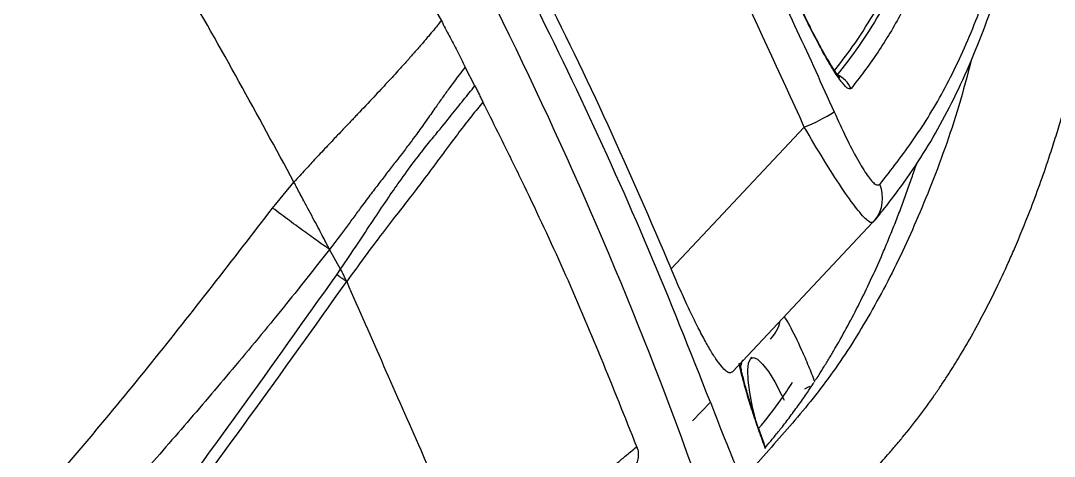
# Model space of a CAD drawing. Extents: x 525 to 613, y 487 to 635.
# Drawn here: x 545.841 to 550.415, y 517.505 to 519.434 of the extents above; entities that cross this region are included whole.
import ezdxf

# ---------------------------------------------------------------- set-up
doc = ezdxf.new("R2010")
doc.units = 0
doc.header["$MEASUREMENT"] = 0
doc.layers.add('1', color=4, linetype='Continuous')
doc.layers.add('STD TEST', color=3, linetype='Continuous')

# ---------------------------------------------------------------- blocks, each defined once
blk = doc.blocks.new('2023 VANGUARD')
at = {"layer": '1', "color": 3, "linetype": 'Continuous', "lineweight": 25}
for p, q in [((-21.1088, -73.5458), (-21.1511, -73.4623)), ((-22.0039, -74.0866), (-21.9095, -73.9718)), ((-19.9692, -74.8116), (-19.347, -74.1493)), ((-19.3462, -74.1491), (-19.3378, -74.1393)), ((-19.3373, -74.1395), (-19.3216, -74.1199)), ((-21.7027, -74.3567), (-21.7517, -74.2694)), ((-21.7202, -74.382), (-21.7027, -74.3567)), ((-19.8825, -74.7488), (-19.8883, -74.7509)), ((-20.1461, -75.0279), (-20.0664, -74.9463)), ((-19.8276, -75.1334), (-19.8288, -75.1354)), ((-19.8226, -75.1525), (-19.8288, -75.1354)), ((-19.8233, -75.1466), (-19.8281, -75.1336)), ((-19.8233, -75.1466), (-19.8132, -75.1347))]:
    blk.add_line(p, q, dxfattribs=at)
at = {"layer": '1', "color": 3, "linetype": 'Continuous', "lineweight": 25, "flags": 128}
for points in [[(-20.24, -74.3554), (-20.0559, -74.1594), (-19.6508, -73.7282)], [(-19.9305, -74.7983), (-19.9326, -74.7903), (-19.9391, -74.7751)], [(-19.8661, -75.0258), (-19.8799, -74.9676), (-19.8922, -74.9038), (-19.8995, -74.8491), (-19.9015, -74.805), (-19.8981, -74.773), (-19.8895, -74.7538), (-19.876, -74.748), (-19.8578, -74.7558), (-19.8355, -74.777), (-19.8098, -74.8109), (-19.7814, -74.8566), (-19.7512, -74.9128), (-19.7394, -74.9364)], [(-19.6484, -74.8863), (-19.6346, -74.8801), (-19.625, -74.8755)]]:
    blk.add_lwpolyline(points, dxfattribs=at)
at = {"layer": '1', "color": 3, "linetype": 'Continuous', "lineweight": 25}
for centre, radius, start, end in [((-19.553, -73.6068), 0.1197, 24.2331, 66.5269), ((-19.9812, -72.9111), 0.8814, 292.0153, 301.6754), ((-19.4591, -74.0433), 0.1547, 321.6418, 23.2384), ((-19.9132, -74.5554), 0.1585, 315.4659, 348.1783)]:
    blk.add_arc(centre, radius, start, end, dxfattribs=at)
for points, knots in [([(-30.1824, -63.048), (-29.9241, -63.1643), (-29.4072, -63.3969), (-28.6504, -63.7859), (-27.9089, -64.2035), (-27.1785, -64.6561), (-26.4607, -65.1435), (-25.7571, -65.666), (-25.0762, -66.2179), (-24.4256, -66.7923), (-23.8058, -67.3878), (-23.2167, -68.0023), (-22.6533, -68.6404), (-22.1115, -69.3073), (-21.5934, -70.003), (-21.1004, -70.7268), (-20.6383, -71.4706), (-20.2222, -72.2093), (-19.8467, -72.939), (-19.6279, -73.4203), (-19.5183, -73.6611)], [0, 0, 0, 0, 0.055243, 0.110533, 0.165823, 0.221065, 0.277913, 0.334813, 0.391712, 0.44856, 0.503771, 0.55903, 0.614289, 0.6695, 0.72632, 0.783192, 0.840065, 0.896885, 0.948404, 1, 1, 1, 1]), ([(-19.6508, -73.7282), (-19.7597, -73.4891), (-19.9775, -73.0109), (-20.3468, -72.2942), (-20.7515, -71.5752), (-21.1958, -70.8575), (-21.672, -70.154), (-22.1795, -69.4675), (-22.7203, -68.7962), (-23.2916, -68.145), (-23.8938, -67.5145), (-24.5154, -66.9166), (-25.1554, -66.3504), (-25.8108, -65.8169), (-26.4916, -65.3077), (-27.1962, -64.8249), (-27.9269, -64.3675), (-28.6799, -63.9398), (-29.4539, -63.5394), (-29.9834, -63.3005), (-30.2488, -63.1808)], [0, 0, 0, 0, 0.051562, 0.103123, 0.158123, 0.213359, 0.268595, 0.324624, 0.380652, 0.437493, 0.494334, 0.551437, 0.606465, 0.661733, 0.717, 0.773061, 0.829122, 0.885995, 0.942867, 1, 1, 1, 1]), ([(-20.0664, -74.9463), (-20.1558, -74.7203), (-20.3347, -74.2682), (-20.6347, -73.6031), (-20.9589, -72.9458), (-21.3095, -72.2983), (-21.6858, -71.6616), (-22.0986, -71.0195), (-22.5502, -70.3748), (-23.0425, -69.7303), (-23.561, -69.1064), (-24.11, -68.4988), (-24.6897, -67.9091), (-25.2998, -67.339), (-25.9336, -66.7953), (-26.6123, -66.2613), (-27.3377, -65.7416), (-28.1107, -65.2408), (-28.9115, -64.7734), (-29.7394, -64.3426), (-30.5914, -63.9461), (-31.1738, -63.7168), (-31.4649, -63.6022)], [0, 0, 0, 0, 0.04406, 0.088136, 0.132195, 0.176825, 0.22147, 0.266099, 0.314989, 0.363922, 0.412855, 0.461745, 0.51207, 0.562442, 0.612813, 0.663139, 0.718691, 0.774275, 0.829828, 0.886541, 0.943287, 1, 1, 1, 1]), ([(-20.1018, -75.3587), (-20.341, -74.6812), (-20.6162, -74.0225), (-21.2368, -72.7415), (-21.5822, -72.1193), (-22.1535, -71.2136), (-22.3528, -70.9163), (-22.6652, -70.4775), (-22.7715, -70.3326), (-22.9873, -70.0468), (-23.097, -69.9057), (-23.6543, -69.2092), (-24.1282, -68.6805), (-25.1311, -67.6789), (-25.6601, -67.2061), (-26.4954, -66.5394), (-26.7809, -66.3243), (-27.1467, -66.0645), (-27.2203, -66.013), (-27.368, -65.9111), (-27.5906, -65.76), (-27.8156, -65.6141), (-28.2688, -65.329), (-28.575, -65.1481), (-29.1958, -64.8043), (-29.5104, -64.6413), (-30.4665, -64.1792), (-31.1202, -63.9066), (-31.7906, -63.6699)], [0, 0, 0, 0, 0.125, 0.125, 0.25, 0.25, 0.3125, 0.3125, 0.34375, 0.34375, 0.375, 0.375, 0.5, 0.5, 0.625, 0.625, 0.6875, 0.6875, 0.703125, 0.703125, 0.71875, 0.75, 0.75, 0.8125, 0.8125, 0.875, 0.875, 1, 1, 1, 1]), ([(-30.8732, -63.773), (-30.57, -63.9037), (-29.9635, -64.1652), (-29.0797, -64.6149), (-28.211, -65.1092), (-27.362, -65.6526), (-26.5353, -66.2435), (-25.7932, -66.8339), (-25.1308, -67.4133), (-24.542, -67.9729), (-23.9766, -68.5561), (-23.4307, -69.1679), (-22.906, -69.8081), (-22.404, -70.4764), (-21.9308, -71.1653), (-21.5124, -71.8333), (-21.1439, -72.4758), (-20.82, -73.0902), (-20.516, -73.716), (-20.332, -74.1422), (-20.24, -74.3554)], [0, 0, 0, 0, 0.064413, 0.128867, 0.19328, 0.259251, 0.325267, 0.391239, 0.443947, 0.496701, 0.549455, 0.602164, 0.656412, 0.71071, 0.765008, 0.819257, 0.864328, 0.909399, 0.9547, 1, 1, 1, 1]), ([(-29.678, -64.8313), (-29.3827, -64.9916), (-28.792, -65.3122), (-27.9387, -65.8497), (-27.1119, -66.4266), (-26.3159, -67.0454), (-25.5517, -67.7032), (-24.8215, -68.3984), (-24.127, -69.1294), (-23.47, -69.8942), (-22.8519, -70.6908), (-22.2755, -71.5179), (-21.7382, -72.3713), (-21.4175, -72.9619), (-21.2571, -73.2571)], [0, 0, 0, 0, 0.083332, 0.1666653, 0.2499995, 0.3333326, 0.416666, 0.4999998, 0.5833334, 0.6666667, 0.7500002, 0.8333344, 0.9166678, 1, 1, 1, 1]), ([(-21.9095, -73.9718), (-22.0709, -73.6743), (-22.3938, -73.0791), (-22.935, -72.2193), (-23.5159, -71.386), (-24.1388, -70.5837), (-24.8011, -69.8134), (-25.5012, -69.0774), (-26.2373, -68.3773), (-27.0075, -67.7151), (-27.8099, -67.0921), (-28.6432, -66.5112), (-29.503, -65.97), (-30.0981, -65.6472), (-30.3957, -65.4858)], [0, 0, 0, 0, 0.083332, 0.166665, 0.25, 0.333333, 0.416666, 0.5, 0.583334, 0.666667, 0.75, 0.833335, 0.916668, 1, 1, 1, 1]), ([(-19.317, -73.9823), (-19.2658, -73.9168), (-19.1635, -73.7858), (-19.0246, -73.5589), (-18.903, -73.2967), (-18.8059, -73.0277), (-18.7299, -72.7596), (-18.6713, -72.4998), (-18.6233, -72.2244), (-18.5864, -71.9329), (-18.5615, -71.6255), (-18.5493, -71.3023), (-18.5489, -70.9656), (-18.5599, -70.7297), (-18.5654, -70.6117)], [0, 0, 0, 0, 0.098405, 0.196803, 0.295407, 0.394012, 0.469508, 0.545003, 0.620597, 0.69619, 0.772093, 0.847995, 0.923998, 1, 1, 1, 1]), ([(-19.3216, -74.1199), (-19.3159, -74.1127), (-19.2838, -74.0725), (-19.2251, -73.9964), (-19.1411, -73.8747), (-19.0586, -73.7376), (-18.9773, -73.5815), (-18.9021, -73.4145), (-18.8333, -73.2366), (-18.7711, -73.0481), (-18.7156, -72.8492), (-18.6669, -72.6393), (-18.6248, -72.4186), (-18.5899, -72.1866), (-18.5624, -71.9446), (-18.5428, -71.6933), (-18.5311, -71.4332), (-18.5281, -71.1749), (-18.5315, -70.9245), (-18.54, -70.7596), (-18.5442, -70.6789)], [0, 0, 0, 0, 0.010851, 0.060689, 0.110454, 0.169639, 0.229085, 0.288758, 0.348595, 0.408536, 0.468536, 0.528547, 0.589301, 0.650481, 0.711674, 0.772846, 0.833971, 0.895025, 0.948624, 1, 1, 1, 1]), ([(-18.7584, -71.3551), (-18.7697, -71.497), (-18.7922, -71.781), (-18.8558, -72.1684), (-18.9398, -72.5259), (-19.0346, -72.8165), (-19.132, -73.0509), (-19.2266, -73.2381), (-19.3296, -73.4091), (-19.4057, -73.5082), (-19.4438, -73.5577)], [0, 0, 0, 0, 0.147467, 0.295028, 0.442482, 0.590034, 0.692456, 0.794878, 0.897439, 1, 1, 1, 1]), ([(-19.4807, -75.406), (-19.4537, -75.3752), (-19.4046, -75.3191), (-19.3384, -75.2434), (-19.2869, -75.1846), (-19.25, -75.1424), (-19.2281, -75.1163), (-19.194, -75.0751), (-19.1435, -75.0114), (-19.0873, -74.9337), (-19.0456, -74.8724), (-19.0107, -74.8194), (-18.9455, -74.7153), (-18.8537, -74.5523), (-18.7729, -74.3853), (-18.7064, -74.2342), (-18.6596, -74.1195), (-18.6094, -73.9847), (-18.573, -73.8794), (-18.5431, -73.7872), (-18.5184, -73.7074), (-18.4946, -73.6262), (-18.4717, -73.5437), (-18.4496, -73.4599), (-18.4283, -73.3747), (-18.408, -73.2882), (-18.3885, -73.2004), (-18.3699, -73.1114), (-18.3522, -73.021), (-18.3355, -72.9293), (-18.3196, -72.8364), (-18.3047, -72.7423), (-18.2907, -72.6469), (-18.2777, -72.5502), (-18.2657, -72.4524), (-18.2547, -72.3533), (-18.2446, -72.2531), (-18.2356, -72.1517), (-18.2275, -72.0491), (-18.2205, -71.9454), (-18.2145, -71.8406), (-18.2096, -71.7347), (-18.2057, -71.6277), (-18.2029, -71.5197), (-18.2018, -71.4469), (-18.2013, -71.4104)], [0, 0, 0, 0, 0.038098, 0.069292, 0.093582, 0.110965, 0.121442, 0.125012, 0.160134, 0.195246, 0.209899, 0.224551, 0.249978, 0.314087, 0.3782, 0.395385, 0.439859, 0.470543, 0.499885, 0.519121, 0.538354, 0.557584, 0.576812, 0.596039, 0.615264, 0.634489, 0.653714, 0.672939, 0.692165, 0.711393, 0.730623, 0.749855, 0.76909, 0.788328, 0.807569, 0.826813, 0.846057, 0.865303, 0.884549, 0.903794, 0.923039, 0.942283, 0.961525, 0.980764, 1, 1, 1, 1]), ([(-19.5208, -73.4818), (-19.4931, -73.4462), (-19.4318, -73.3676), (-19.3443, -73.2313), (-19.258, -73.074), (-19.179, -72.9032), (-19.1073, -72.7194), (-19.0432, -72.5228), (-18.987, -72.3135), (-18.9507, -72.1477), (-18.933, -72.0521), (-18.9294, -72.033)], [0, 0, 0, 0, 0.102445, 0.226251, 0.350057, 0.473861, 0.597665, 0.721467, 0.84527, 0.969055, 1, 1, 1, 1]), ([(-18.9129, -72.047), (-18.9165, -72.0661), (-18.9343, -72.1618), (-18.9706, -72.3278), (-19.027, -72.5372), (-19.0912, -72.734), (-19.163, -72.918), (-19.2421, -73.089), (-19.3286, -73.2463), (-19.4162, -73.3828), (-19.4775, -73.4614), (-19.5053, -73.497)], [0, 0, 0, 0, 0.030945, 0.15473, 0.278532, 0.402334, 0.526138, 0.649942, 0.773748, 0.897554, 1, 1, 1, 1]), ([(-17.4665, -72.6938), (-17.4679, -72.7061), (-17.4716, -72.737), (-17.4786, -72.7926), (-17.4881, -72.8632), (-17.4994, -72.9422), (-17.5118, -73.0234), (-17.5332, -73.1575), (-17.5798, -73.4192), (-17.6408, -73.6955), (-17.7156, -73.9851), (-17.7833, -74.2202), (-17.8715, -74.4888), (-17.9666, -74.7458), (-18.1018, -75.0731), (-18.2855, -75.4541), (-18.4665, -75.7631), (-18.5929, -75.9551), (-18.6572, -76.048), (-18.7227, -76.1381), (-18.7848, -76.2194), (-18.8431, -76.293), (-18.8974, -76.36), (-18.9519, -76.4266), (-19.0064, -76.4936), (-19.0427, -76.5383), (-19.0609, -76.5607)], [0, 0, 0, 0, 0.0068052, 0.0172011, 0.0311945, 0.0467915, 0.0623882, 0.078051, 0.124786, 0.217567, 0.2496448, 0.3121198, 0.3746052, 0.437102, 0.4996033, 0.62465, 0.7497647, 0.7810432, 0.8123233, 0.8436065, 0.8748939, 0.8999189, 0.9249339, 0.9499471, 0.9749716, 1, 1, 1, 1]), ([(-19.4438, -73.5577), (-19.4476, -73.5592), (-19.4558, -73.5625), (-19.4821, -73.5356), (-19.515, -73.4878), (-19.5495, -73.43), (-19.5855, -73.3649), (-19.6261, -73.2868), (-19.6636, -73.2108), (-19.6858, -73.1636), (-19.6936, -73.1471)], [0, 0, 0, 0, 0.114472, 0.252216, 0.400053, 0.511846, 0.623797, 0.771684, 0.919674, 1, 1, 1, 1]), ([(-19.4931, -73.5106), (-19.4933, -73.5103), (-19.494, -73.5097), (-19.5018, -73.5002), (-19.5149, -73.4816), (-19.5336, -73.4524), (-19.5574, -73.412), (-19.5857, -73.3608), (-19.6178, -73.2995), (-19.6528, -73.2297), (-19.6783, -73.1765), (-19.6919, -73.1475), (-19.6934, -73.1442)], [0, 0, 0, 0, 0.04378, 0.110403, 0.192129, 0.28864, 0.401194, 0.527566, 0.667161, 0.819688, 0.979507, 1, 1, 1, 1]), ([(-21.2571, -73.2571), (-21.2632, -73.2647), (-21.2753, -73.28), (-21.2959, -73.3048), (-21.3193, -73.3325), (-21.3461, -73.3637), (-21.3762, -73.3982), (-21.4082, -73.4343), (-21.4466, -73.4767), (-21.4935, -73.5279), (-21.5548, -73.594), (-21.607, -73.6495), (-21.6436, -73.6879), (-21.6588, -73.7039), (-21.6751, -73.721), (-21.6941, -73.7409), (-21.7144, -73.7622), (-21.7373, -73.7863), (-21.7691, -73.8199), (-21.8101, -73.8636), (-21.8599, -73.9174), (-21.8925, -73.9532), (-21.9095, -73.9718)], [0, 0, 0, 0, 0.070204, 0.141357, 0.213453, 0.290984, 0.367861, 0.437559, 0.500045, 0.588366, 0.670056, 0.753455, 0.768116, 0.783383, 0.799252, 0.815721, 0.837346, 0.854961, 0.877094, 0.920201, 0.958433, 1, 1, 1, 1]), ([(-21.2571, -73.2571), (-21.2455, -73.2794), (-21.2222, -73.3239), (-21.1992, -73.3685), (-21.1877, -73.3908)], [0, 0, 0, 0, 0.5, 1, 1, 1, 1]), ([(-21.1877, -73.3908), (-21.1815, -73.4027), (-21.1693, -73.4266), (-21.1571, -73.4504), (-21.1511, -73.4623)], [0, 0, 0, 0, 0.5, 1, 1, 1, 1]), ([(-21.1511, -73.4623), (-21.1601, -73.4739), (-21.176, -73.494), (-21.2013, -73.5272), (-21.2264, -73.5616), (-21.2543, -73.6007), (-21.2861, -73.646), (-21.317, -73.6899), (-21.3454, -73.73), (-21.3688, -73.7623), (-21.3958, -73.7986), (-21.4259, -73.8383), (-21.4582, -73.8804), (-21.4911, -73.9231), (-21.5281, -73.971), (-21.5681, -74.0234), (-21.607, -74.0754), (-21.6443, -74.1261), (-21.69, -74.1888), (-21.7269, -74.237), (-21.7517, -74.2694)], [0, 0, 0, 0, 0.095787, 0.167668, 0.250639, 0.334034, 0.411965, 0.500862, 0.545384, 0.58333, 0.629325, 0.679237, 0.715563, 0.757535, 0.798691, 0.837873, 0.879707, 0.909466, 0.939226, 1, 1, 1, 1]), ([(-18.9119, -73.432), (-18.9299, -73.4999), (-18.9836, -73.7025), (-19.0917, -73.9985), (-19.2323, -74.3225), (-19.3863, -74.6075), (-19.554, -74.8631), (-19.7381, -75.0804), (-19.8632, -75.2205), (-19.9258, -75.2907)], [0, 0, 0, 0, 0.080977, 0.241698, 0.393168, 0.544584, 0.696046, 0.847726, 1, 1, 1, 1]), ([(-21.7027, -74.3567), (-21.6777, -74.3195), (-21.6276, -74.2452), (-21.5584, -74.14), (-21.4961, -74.0471), (-21.4355, -73.9597), (-21.3781, -73.8814), (-21.3253, -73.8135), (-21.266, -73.7408), (-21.2105, -73.6732), (-21.159, -73.6074), (-21.1255, -73.5663), (-21.1088, -73.5458)], [0, 0, 0, 0, 0.0624251, 0.1248429, 0.1872776, 0.2497524, 0.3330557, 0.4163988, 0.4997613, 0.6664633, 0.8332271, 1, 1, 1, 1]), ([(-21.1088, -73.5458), (-21.1057, -73.5518), (-21.0997, -73.5637), (-21.0937, -73.5757), (-21.0907, -73.5816)], [0, 0, 0, 0, 0.5, 1, 1, 1, 1]), ([(-21.0907, -73.5816), (-21.0877, -73.5876), (-21.0817, -73.5996), (-21.0758, -73.6116), (-21.0728, -73.6176)], [0, 0, 0, 0, 0.5, 1, 1, 1, 1]), ([(-21.0728, -73.6176), (-21.0893, -73.6375), (-21.1224, -73.6773), (-21.1709, -73.7397), (-21.2197, -73.8053), (-21.2719, -73.8756), (-21.3205, -73.9408), (-21.3783, -74.0169), (-21.4453, -74.1034), (-21.5167, -74.1957), (-21.5958, -74.3005), (-21.6493, -74.3751), (-21.6761, -74.4124)], [0, 0, 0, 0, 0.166784, 0.333561, 0.500289, 0.583659, 0.667005, 0.750283, 0.812738, 0.875151, 0.937553, 1, 1, 1, 1]), ([(-20.3919, -75.1432), (-20.4966, -74.881), (-20.6521, -74.4918), (-20.8596, -74.0502), (-20.9723, -73.8197), (-21.0314, -73.7005), (-21.0617, -73.6397), (-21.0696, -73.6238), (-21.0718, -73.6195), (-21.0725, -73.6181), (-21.0727, -73.6177), (-21.0728, -73.6176)], [0, 0, 0, 0, 0.506594, 0.752134, 0.875426, 0.967246, 0.990998, 0.997342, 0.999132, 0.999681, 1, 1, 1, 1]), ([(-19.5183, -73.6611), (-19.5011, -73.6991), (-19.4668, -73.7748), (-19.4155, -73.8729), (-19.3705, -73.946), (-19.3347, -73.9882), (-19.3229, -73.9843), (-19.317, -73.9823)], [0, 0, 0, 0, 0.20603, 0.410242, 0.605586, 0.803005, 1, 1, 1, 1]), ([(-19.3462, -74.1491), (-19.3489, -74.1506), (-19.3542, -74.1537), (-19.3702, -74.1436), (-19.3919, -74.1223), (-19.4277, -74.0793), (-19.4848, -73.9994), (-19.5655, -73.8737), (-19.6224, -73.7766), (-19.6508, -73.7282)], [0, 0, 0, 0, 0.099938, 0.199864, 0.300275, 0.400689, 0.596998, 0.799105, 1, 1, 1, 1]), ([(-19.6016, -74.8491), (-19.5965, -74.8414), (-19.5834, -74.8213), (-19.5619, -74.787), (-19.5371, -74.7462), (-19.4838, -74.6556), (-19.4059, -74.5112), (-19.3316, -74.352), (-19.2832, -74.2381), (-19.2572, -74.1744), (-19.2319, -74.1095), (-19.2072, -74.0435), (-19.184, -73.9786), (-19.1665, -73.9279), (-19.1571, -73.8996), (-19.1546, -73.8919)], [0, 0, 0, 0, 0.0287335, 0.0750263, 0.1252148, 0.175106, 0.3942266, 0.6104274, 0.6729405, 0.7354587, 0.7979834, 0.860516, 0.9230578, 0.9792897, 1, 1, 1, 1]), ([(-21.7517, -74.2694), (-21.7605, -74.2528), (-21.7786, -74.2185), (-21.8184, -74.1429), (-21.8549, -74.0754), (-21.8855, -74.0177), (-21.9002, -73.9896), (-21.9095, -73.9718)], [0, 0, 0, 0, 0.244616, 0.506377, 0.765655, 0.850931, 1, 1, 1, 1]), ([(-23.6714, -76.0921), (-23.4793, -75.8751), (-23.0951, -75.4411), (-22.5348, -74.7758), (-22.1809, -74.3164), (-22.0039, -74.0866)], [0, 0, 0, 0, 0.333244, 0.666443, 1, 1, 1, 1]), ([(-21.7517, -74.2694), (-21.7654, -74.2601), (-21.7934, -74.241), (-21.8557, -74.1963), (-21.9277, -74.1437), (-21.9788, -74.1054), (-22.0039, -74.0866)], [0, 0, 0, 0, 0.245262, 0.5, 0.754738, 1, 1, 1, 1]), ([(-21.7517, -74.2694), (-21.8148, -74.3496), (-21.9513, -74.5228), (-22.1618, -74.7777), (-22.3811, -75.0356), (-22.5993, -75.2857), (-22.8182, -75.532), (-23.0384, -75.7766), (-23.2577, -76.0184), (-23.4047, -76.1804), (-23.478, -76.2613)], [0, 0, 0, 0, 0.116163, 0.250852, 0.37616, 0.501299, 0.628537, 0.751131, 0.875725, 1, 1, 1, 1]), ([(-21.6761, -74.4124), (-21.6786, -74.4069), (-21.6835, -74.3959), (-21.6909, -74.38), (-21.6978, -74.3659), (-21.7011, -74.3598), (-21.7027, -74.3567)], [0, 0, 0, 0, 0.251896, 0.504183, 0.752424, 1, 1, 1, 1]), ([(-19.9683, -74.8111), (-19.9719, -74.8137), (-19.9791, -74.8188), (-19.996, -74.8103), (-20.017, -74.7891), (-20.0419, -74.7556), (-20.0697, -74.7109), (-20.1003, -74.6561), (-20.1331, -74.5921), (-20.1681, -74.5191), (-20.2041, -74.4398), (-20.228, -74.3835), (-20.24, -74.3554)], [0, 0, 0, 0, 0.097387, 0.19475, 0.292222, 0.389704, 0.486032, 0.582393, 0.683678, 0.785002, 0.892485, 1, 1, 1, 1]), ([(-23.0459, -76.1459), (-22.8908, -75.9562), (-22.5804, -75.5765), (-22.1458, -74.9826), (-21.8621, -74.5822), (-21.7202, -74.382)], [0, 0, 0, 0, 0.3330279, 0.6663866, 1, 1, 1, 1]), ([(-23.0109, -76.175), (-22.8545, -75.9854), (-22.5418, -75.606), (-22.1039, -75.0127), (-21.8187, -74.6125), (-21.6761, -74.4124)], [0, 0, 0, 0, 0.333353, 0.666737, 1, 1, 1, 1]), ([(-21.6761, -74.4124), (-21.6804, -74.4093), (-21.6891, -74.4032), (-21.7017, -74.3944), (-21.7128, -74.3867), (-21.7178, -74.3836), (-21.7202, -74.382)], [0, 0, 0, 0, 0.249657, 0.500001, 0.750322, 1, 1, 1, 1]), ([(-21.6761, -74.4124), (-21.567, -74.6608), (-21.3723, -75.1037), (-21.1773, -75.5464), (-21.0916, -75.7408)], [0, 0, 0, 0, 0.560836, 1, 1, 1, 1]), ([(-19.7396, -74.5673), (-19.7322, -74.5794), (-19.7085, -74.6178), (-19.6707, -74.6971), (-19.633, -74.7836), (-19.6142, -74.8319), (-19.6051, -74.8551)], [0, 0, 0, 0, 0.179153, 0.570078, 0.793201, 1, 1, 1, 1]), ([(-19.8288, -75.1354), (-19.8383, -75.109), (-19.8578, -75.0554), (-19.8843, -74.9756), (-19.908, -74.8982), (-19.9268, -74.8301), (-19.9353, -74.7921), (-19.9391, -74.7751)], [0, 0, 0, 0, 0.204274, 0.4142, 0.618293, 0.829138, 1, 1, 1, 1]), ([(-19.9305, -74.7968), (-19.931, -74.7942), (-19.9322, -74.7877), (-19.9276, -74.7686), (-19.9224, -74.7589), (-19.9223, -74.7587), (-19.9222, -74.7587)], [0, 0, 0, 0, 0.287533, 0.721268, 0.94197, 1, 1, 1, 1]), ([(-19.8275, -75.1334), (-19.8355, -75.1114), (-19.8523, -75.0654), (-19.8756, -74.9959), (-19.897, -74.9277), (-19.9138, -74.8685), (-19.9249, -74.8249), (-19.9289, -74.8051), (-19.9303, -74.7983)], [0, 0, 0, 0, 0.17913, 0.376179, 0.568531, 0.755714, 0.914773, 1, 1, 1, 1]), ([(-19.8529, -75.0625), (-19.8193, -75.0216), (-19.7671, -74.958), (-19.7197, -74.8836), (-19.7028, -74.8571)], [0, 0, 0, 0, 0.643908, 1, 1, 1, 1]), ([(-19.8132, -75.1347), (-19.8042, -75.1239), (-19.7839, -75.0997), (-19.7506, -75.0582), (-19.7126, -75.0087), (-19.6741, -74.9561), (-19.6401, -74.9073), (-19.6187, -74.8755), (-19.6089, -74.8604), (-19.6077, -74.8586)], [0, 0, 0, 0, 0.126207, 0.283864, 0.472952, 0.674849, 0.849541, 0.981428, 1, 1, 1, 1]), ([(-20.0664, -74.9463), (-20.0424, -75.0083), (-19.998, -75.123), (-19.9532, -75.23), (-19.9327, -75.2793)], [0, 0, 0, 0, 0.540259, 1, 1, 1, 1]), ([(-21.0917, -75.7408), (-21.0723, -75.7233), (-21.0325, -75.6875), (-20.9751, -75.637), (-20.929, -75.5971), (-20.8938, -75.5674), (-20.867, -75.545), (-20.8404, -75.523), (-20.8145, -75.5018), (-20.7901, -75.4818), (-20.7661, -75.4621), (-20.7365, -75.4372), (-20.7055, -75.4107), (-20.6754, -75.385), (-20.6527, -75.3655), (-20.6342, -75.3494), (-20.6151, -75.3328), (-20.5958, -75.3159), (-20.5734, -75.2962), (-20.5536, -75.279), (-20.5325, -75.2607), (-20.5107, -75.242), (-20.4923, -75.2264), (-20.476, -75.2126), (-20.461, -75.2), (-20.4411, -75.1834), (-20.4176, -75.164), (-20.401, -75.1506), (-20.3919, -75.1432)], [0, 0, 0, 0, 0.040136, 0.082243, 0.121294, 0.141202, 0.161907, 0.183341, 0.205076, 0.22627, 0.24711, 0.271435, 0.314829, 0.351166, 0.381836, 0.405881, 0.431206, 0.469919, 0.50262, 0.553688, 0.586819, 0.636334, 0.702034, 0.724837, 0.768533, 0.829015, 0.906193, 1, 1, 1, 1]), ([(-20.3919, -75.1432), (-20.3893, -75.1521), (-20.3842, -75.1699), (-20.3864, -75.1976), (-20.3954, -75.2269), (-20.409, -75.2433), (-20.4168, -75.2527)], [0, 0, 0, 0, 0.2332071, 0.4671592, 0.691829, 1, 1, 1, 1]), ([(-19.8249, -75.1424), (-19.8238, -75.142), (-19.8194, -75.1402), (-19.8159, -75.1371), (-19.8132, -75.1347)], [0, 0, 0, 0, 0.235967, 1, 1, 1, 1])]:
    blk.add_open_spline(points, degree=3, knots=knots, dxfattribs=at)
blk = doc.blocks.new('2026 Vanguard')
at = {"layer": 'STD TEST', "color": 1}
blk.add_blockref('2023 VANGUARD', (44.1613, 88.209), dxfattribs=at)

msp = doc.modelspace()

# ---------------------------------------------------------------- block references
at = {"layer": '1'}
msp.add_blockref('2026 Vanguard', (524.7985, 504.4821), dxfattribs=at)

doc.saveas('drawing.dxf')
